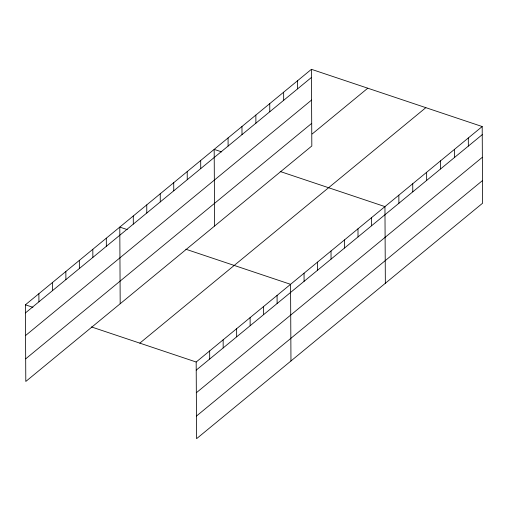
<?xml version="1.0" encoding="UTF-8"?>
<svg xmlns="http://www.w3.org/2000/svg" width="508" height="508" viewBox="0 0 508 508"><rect width="100%" height="100%" fill="white"/><g stroke="black" fill="none" stroke-linecap="round" stroke-linejoin="round"><path stroke-width="0.76" d="M311.423 69.317L311.823 145.98L25.8 381.457L25.4 304.8L311.423 69.317L482.2 126.543L482.6 203.2L196.577 438.683L196.177 362.02L482.2 126.543M25.444 312.915L311.468 77.432M25.559 335.534L311.588 100.051M25.686 358.839L311.709 123.355M312.21 133.953L367.779 88.202M139.821 343.141L425.844 107.658M196.215 370.135L482.238 134.652M196.336 392.754L482.359 157.27M196.456 416.058L482.479 180.581M221.691 151.898L214.179 149.384L214.579 226.041M280.206 171.507L384.95 206.604L385.35 283.261M127.305 229.61L119.786 227.095L120.186 303.752M185.82 249.218L290.563 284.315L290.963 360.972M25.4 304.8L32.912 307.321M91.434 326.93L196.177 362.02M468.306 137.979L468.351 146.088M454.412 149.416L454.457 157.531M440.519 160.852L440.563 168.967M426.631 172.288L426.669 180.404M412.737 183.731L412.775 191.84M398.844 195.167L398.888 203.283M371.469 217.703L371.507 225.819M357.981 228.81L358.026 236.919M344.5 239.909L344.538 248.018M331.013 251.009L331.057 259.124M317.532 262.109L317.57 270.224M304.044 273.215L304.089 281.324M297.529 80.759L297.574 88.868M283.642 92.196L283.68 100.305M277.076 295.415L277.12 303.53M269.748 103.632L269.786 111.747M263.595 306.514L263.639 314.63M255.854 115.068L255.899 123.184M250.107 317.614L250.152 325.73M241.96 126.505L242.005 134.62M236.626 328.72L236.671 336.829M228.067 137.947L228.111 146.056M223.145 339.82L223.183 347.936M209.658 350.92L209.702 359.035M200.692 160.484L200.736 168.599M187.211 171.583L187.249 179.699M173.723 182.689L173.768 190.798M160.242 193.789L160.28 201.905M146.755 204.889L146.799 213.004M133.274 215.989L133.312 224.104M106.305 238.195L106.343 246.304M92.818 249.295L92.862 257.41M79.337 260.394L79.381 268.51M65.85 271.501L65.894 279.61M52.368 282.6L52.413 290.709M38.881 293.7L38.925 301.815"/></g></svg>
